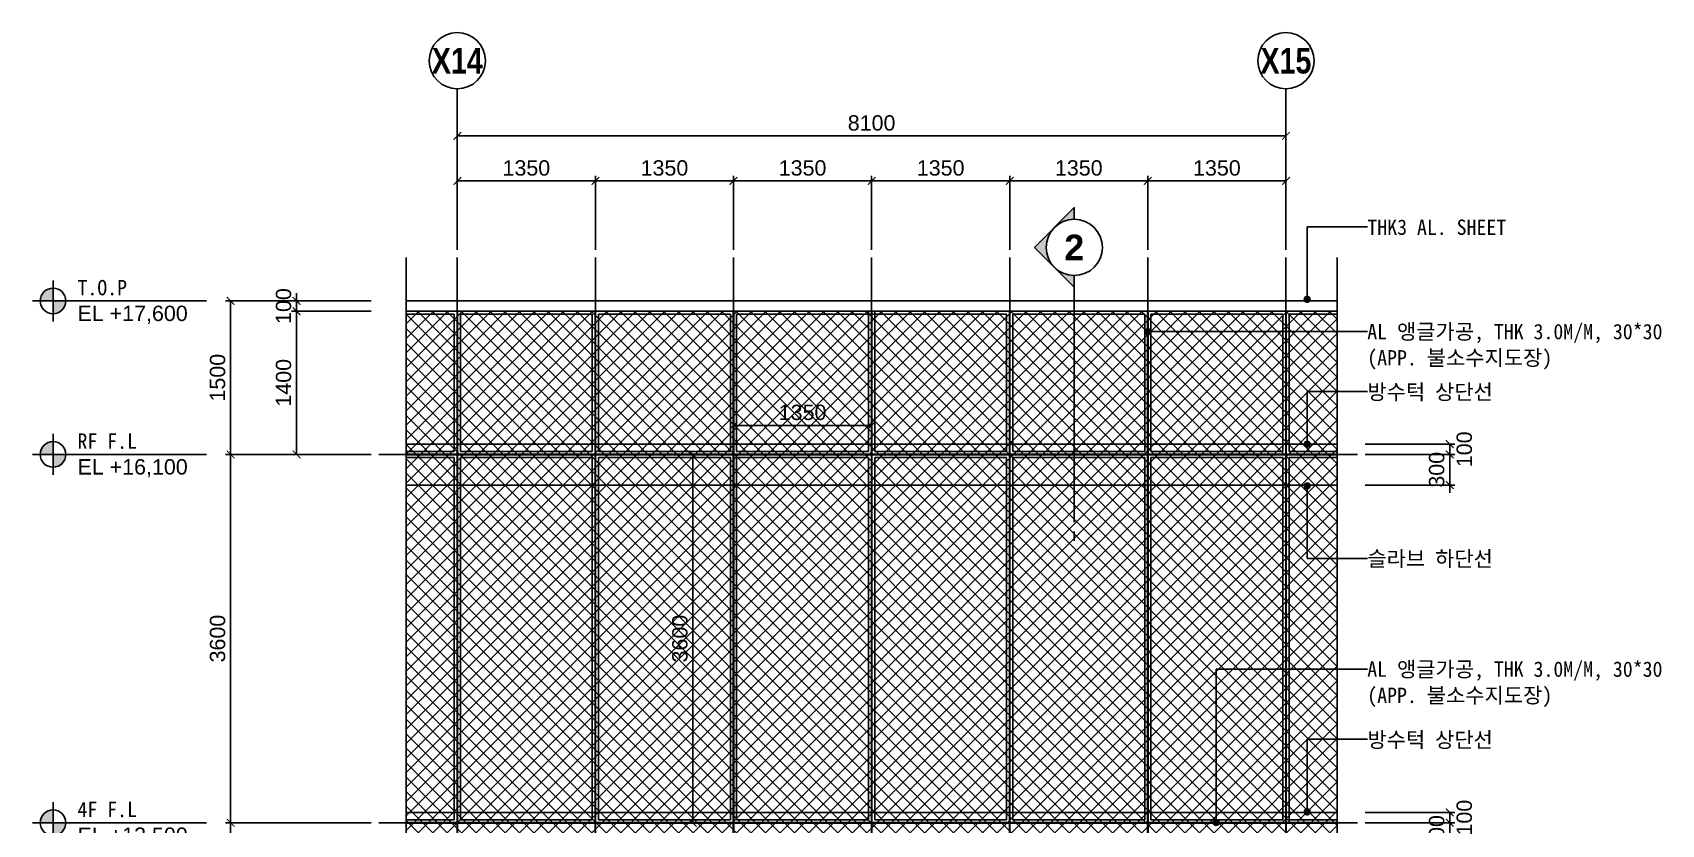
# Model space of a CAD drawing. Header units: millimetres. Extents: x 1664 to 41320, y 4122 to 31095.
# Drawn here: x 11646 to 27568, y 23181 to 30920 of the extents above; entities that cross this region are included whole.
import ezdxf
from ezdxf import colors
from ezdxf.entities.mleader import LeaderData, LeaderLine
from ezdxf.enums import TextEntityAlignment as Align
from ezdxf.math import Vec2, Vec3

# ---------------------------------------------------------------- set-up
doc = ezdxf.new("R2010")
doc.units = ezdxf.units.MM
doc.linetypes.add('JIS_08_25', pattern=[28, 25, -1.125, 0.75, -1.125])
doc.layers.get('DEFPOINTS').update_dxf_attribs({"color": 150})
for name, color, linetype in [('BEAM', 4, 'Continuous'), ('CTR', 1, 'JIS_08_25'), ('DIM', 7, 'Continuous'), ('ELE-3', 3, 'Continuous'), ('ELE-4', 4, 'Continuous'), ('HAT', 251, 'Continuous'), ('TAG', 6, 'Continuous'), ('TAG-LEADER', 6, 'Continuous'), ('TAR-LEVEL', 6, 'Continuous'), ('TXT', 3, 'Continuous')]:
    doc.layers.add(name, color=color, linetype=linetype)
doc.layers.add('NONTPLOT', color=140, linetype='Continuous', plot=False)
doc.styles.add('ARIAL', font='arial.ttf')
doc.styles.add('ARIALB', font='arialbd.ttf')
doc.styles.add('TEXT', font='malgun.ttf', dxfattribs={"width": 0.9})
doc.styles.add('돋움', font='')
doc.styles.get('돋움').set_extended_font_data('DotumChe')
doc.dimstyles.new('DIM-1-50', dxfattribs={"dimscale": 50, "dimtxt": 3, "dimasz": 1.5, "dimexe": 1, "dimexo": 1.5, "dimgap": 1, "dimtad": 1, "dimdec": 3, "dimdsep": 46, "dimtxsty": 'ARIAL', "dimblk1": 'ARCHTICK', "dimblk2": 'ARCHTICK', "dimsah": 1, "dimcen": 0, "dimclrd": 256, "dimclre": 256, "dimclrt": 3, "dimazin": 2, "dimtfac": 1, "dimtdec": 3, "dimtix": 1, "dimtmove": 2, "dimatfit": 3, "dimldrblk": 'ARCHTICK', "dimfxl": 1, "dimtolj": 1, "dimtzin": 0, "dimarcsym": 0})

# ---------------------------------------------------------------- blocks, each defined once
blk = doc.blocks.new('_ArchTick')
at = {"color": 0, "linetype": 'ByBlock', "const_width": 0.15}
blk.add_lwpolyline([(-0.5, -0.5), (0.5, 0.5)], dxfattribs=at)
blk = doc.blocks.new('*D277')
at = {"layer": 'DEFPOINTS', "color": 0, "transparency": 16777216}
for p in [(15032, 28297), (13582, 26797), (15032, 26797)]:
    blk.add_point(p, dxfattribs=at)
at = {"layer": 'DIM', "lineweight": -2, "transparency": 16777216}
for p, q in [((14957, 28297), (13532, 28297)), ((13582, 28297), (13582, 26797)), ((14957, 26797), (13532, 26797))]:
    blk.add_line(p, q, dxfattribs=at)
at = {"layer": 'DIM', "lineweight": -2, "transparency": 16777216, "xscale": 75, "yscale": 75, "zscale": 75}
for p, rotation in [((13582, 28297), 90), ((13582, 26797), 270)]:
    blk.add_blockref('_ArchTick', p, dxfattribs=dict(at, rotation=rotation))
at = {"layer": 'DIM', "color": 3, "transparency": 16777216, "insert": (13455, 27547), "char_height": 150, "attachment_point": 5, "rotation": 90, "style": 'ARIAL'}
blk.add_mtext('\\A1;1500', dxfattribs=at)
blk = doc.blocks.new('*D278')
at = {"layer": 'DEFPOINTS', "color": 0, "transparency": 16777216}
for p in [(13582, 26797), (15032, 26797), (15032, 23197)]:
    blk.add_point(p, dxfattribs=at)
at = {"layer": 'DIM', "lineweight": -2, "transparency": 16777216}
for p, q in [((14957, 26797), (13532, 26797)), ((13582, 23197), (13582, 26797)), ((14957, 23197), (13532, 23197))]:
    blk.add_line(p, q, dxfattribs=at)
at = {"layer": 'DIM', "lineweight": -2, "transparency": 16777216, "xscale": 75, "yscale": 75, "zscale": 75}
for p, rotation in [((13582, 26797), 90), ((13582, 23197), 270)]:
    blk.add_blockref('_ArchTick', p, dxfattribs=dict(at, rotation=rotation))
at = {"layer": 'DIM', "color": 3, "transparency": 16777216, "insert": (13455, 24997), "char_height": 150, "attachment_point": 5, "rotation": 90, "style": 'ARIAL'}
blk.add_mtext('\\A1;3600', dxfattribs=at)
blk = doc.blocks.new('*D279')
at = {"layer": 'DEFPOINTS', "color": 0, "transparency": 16777216}
for p in [(15032, 23197), (13582, 19597), (15032, 19597)]:
    blk.add_point(p, dxfattribs=at)
at = {"layer": 'DIM', "lineweight": -2, "transparency": 16777216}
for p, q in [((14957, 23197), (13532, 23197)), ((13582, 23197), (13582, 19597)), ((14957, 19597), (13532, 19597))]:
    blk.add_line(p, q, dxfattribs=at)
at = {"layer": 'DIM', "lineweight": -2, "transparency": 16777216, "xscale": 75, "yscale": 75, "zscale": 75}
for p, rotation in [((13582, 23197), 90), ((13582, 19597), 270)]:
    blk.add_blockref('_ArchTick', p, dxfattribs=dict(at, rotation=rotation))
at = {"layer": 'DIM', "color": 3, "transparency": 16777216, "insert": (13455, 21397), "char_height": 150, "attachment_point": 5, "rotation": 90, "style": 'ARIAL'}
blk.add_mtext('\\A1;3600', dxfattribs=at)
blk = doc.blocks.new('*D281')
at = {"layer": 'DEFPOINTS', "color": 0, "transparency": 16777216}
for p in [(14227, 28197), (15032, 28297), (15032, 28197)]:
    blk.add_point(p, dxfattribs=at)
at = {"layer": 'DIM', "lineweight": -2, "transparency": 16777216}
for p, q in [((14227, 28297), (14227, 28372)), ((14957, 28297), (14177, 28297)), ((14957, 28197), (14177, 28197)), ((14227, 28297), (14227, 28197)), ((14227, 28197), (14227, 28122))]:
    blk.add_line(p, q, dxfattribs=at)
at = {"layer": 'DIM', "lineweight": -2, "transparency": 16777216, "xscale": 75, "yscale": 75, "zscale": 75}
for p, rotation in [((14227, 28297), 270), ((14227, 28197), 90)]:
    blk.add_blockref('_ArchTick', p, dxfattribs=dict(at, rotation=rotation))
at = {"layer": 'DIM', "color": 3, "transparency": 16777216, "insert": (14100, 28247), "char_height": 150, "attachment_point": 5, "rotation": 90, "style": 'ARIAL'}
blk.add_mtext('\\A1;100', dxfattribs=at)
blk = doc.blocks.new('*D269')
at = {"layer": 'DEFPOINTS', "color": 0, "transparency": 16777216}
for p in [(23898, 29910), (15798, 29310), (23898, 29310)]:
    blk.add_point(p, dxfattribs=at)
at = {"layer": 'DIM', "lineweight": -2, "transparency": 16777216}
for p, q in [((15798, 29385), (15798, 29960)), ((23898, 29385), (23898, 29960)), ((15798, 29910), (23898, 29910))]:
    blk.add_line(p, q, dxfattribs=at)
at = {"layer": 'DIM', "lineweight": -2, "transparency": 16777216, "xscale": 75, "yscale": 75, "zscale": 75, "rotation": 180}
blk.add_blockref('_ArchTick', (15798, 29910), dxfattribs=at)
at = {"layer": 'DIM', "lineweight": -2, "transparency": 16777216, "xscale": 75, "yscale": 75, "zscale": 75}
blk.add_blockref('_ArchTick', (23898, 29910), dxfattribs=at)
at = {"layer": 'DIM', "color": 3, "transparency": 16777216, "insert": (19848, 30036), "char_height": 150, "attachment_point": 5, "style": 'ARIAL'}
blk.add_mtext('\\A1;8100', dxfattribs=at)
blk = doc.blocks.new('*D270')
at = {"layer": 'DEFPOINTS', "color": 0, "transparency": 16777216}
for p in [(17148, 29470), (15798, 28721), (17148, 28721)]:
    blk.add_point(p, dxfattribs=at)
at = {"layer": 'DIM', "lineweight": -2, "transparency": 16777216}
for p, q in [((15798, 28796), (15798, 29520)), ((15798, 29470), (17148, 29470)), ((17148, 28796), (17148, 29520))]:
    blk.add_line(p, q, dxfattribs=at)
at = {"layer": 'DIM', "lineweight": -2, "transparency": 16777216, "xscale": 75, "yscale": 75, "zscale": 75, "rotation": 180}
blk.add_blockref('_ArchTick', (15798, 29470), dxfattribs=at)
at = {"layer": 'DIM', "lineweight": -2, "transparency": 16777216, "xscale": 75, "yscale": 75, "zscale": 75}
blk.add_blockref('_ArchTick', (17148, 29470), dxfattribs=at)
at = {"layer": 'DIM', "color": 3, "transparency": 16777216, "insert": (16473, 29596), "char_height": 150, "attachment_point": 5, "style": 'ARIAL'}
blk.add_mtext('\\A1;1350', dxfattribs=at)
blk = doc.blocks.new('*D272')
at = {"layer": 'DEFPOINTS', "color": 0, "transparency": 16777216}
for p in [(18498, 29470), (17148, 28721), (18498, 28721)]:
    blk.add_point(p, dxfattribs=at)
at = {"layer": 'DIM', "lineweight": -2, "transparency": 16777216}
for p, q in [((17148, 28796), (17148, 29520)), ((17148, 29470), (18498, 29470)), ((18498, 28796), (18498, 29520))]:
    blk.add_line(p, q, dxfattribs=at)
at = {"layer": 'DIM', "lineweight": -2, "transparency": 16777216, "xscale": 75, "yscale": 75, "zscale": 75, "rotation": 180}
blk.add_blockref('_ArchTick', (17148, 29470), dxfattribs=at)
at = {"layer": 'DIM', "lineweight": -2, "transparency": 16777216, "xscale": 75, "yscale": 75, "zscale": 75}
blk.add_blockref('_ArchTick', (18498, 29470), dxfattribs=at)
at = {"layer": 'DIM', "color": 3, "transparency": 16777216, "insert": (17823, 29596), "char_height": 150, "attachment_point": 5, "style": 'ARIAL'}
blk.add_mtext('\\A1;1350', dxfattribs=at)
blk = doc.blocks.new('*D273')
at = {"layer": 'DEFPOINTS', "color": 0, "transparency": 16777216}
for p in [(19848, 29470), (18498, 28721), (19848, 28721)]:
    blk.add_point(p, dxfattribs=at)
at = {"layer": 'DIM', "lineweight": -2, "transparency": 16777216}
for p, q in [((18498, 28796), (18498, 29520)), ((18498, 29470), (19848, 29470)), ((19848, 28796), (19848, 29520))]:
    blk.add_line(p, q, dxfattribs=at)
at = {"layer": 'DIM', "lineweight": -2, "transparency": 16777216, "xscale": 75, "yscale": 75, "zscale": 75, "rotation": 180}
blk.add_blockref('_ArchTick', (18498, 29470), dxfattribs=at)
at = {"layer": 'DIM', "lineweight": -2, "transparency": 16777216, "xscale": 75, "yscale": 75, "zscale": 75}
blk.add_blockref('_ArchTick', (19848, 29470), dxfattribs=at)
at = {"layer": 'DIM', "color": 3, "transparency": 16777216, "insert": (19173, 29596), "char_height": 150, "attachment_point": 5, "style": 'ARIAL'}
blk.add_mtext('\\A1;1350', dxfattribs=at)
blk = doc.blocks.new('*D274')
at = {"layer": 'DEFPOINTS', "color": 0, "transparency": 16777216}
for p in [(21198, 29470), (19848, 28721), (21198, 28721)]:
    blk.add_point(p, dxfattribs=at)
at = {"layer": 'DIM', "lineweight": -2, "transparency": 16777216}
for p, q in [((19848, 28796), (19848, 29520)), ((19848, 29470), (21198, 29470)), ((21198, 28796), (21198, 29520))]:
    blk.add_line(p, q, dxfattribs=at)
at = {"layer": 'DIM', "lineweight": -2, "transparency": 16777216, "xscale": 75, "yscale": 75, "zscale": 75, "rotation": 180}
blk.add_blockref('_ArchTick', (19848, 29470), dxfattribs=at)
at = {"layer": 'DIM', "lineweight": -2, "transparency": 16777216, "xscale": 75, "yscale": 75, "zscale": 75}
blk.add_blockref('_ArchTick', (21198, 29470), dxfattribs=at)
at = {"layer": 'DIM', "color": 3, "transparency": 16777216, "insert": (20523, 29596), "char_height": 150, "attachment_point": 5, "style": 'ARIAL'}
blk.add_mtext('\\A1;1350', dxfattribs=at)
blk = doc.blocks.new('*D275')
at = {"layer": 'DEFPOINTS', "color": 0, "transparency": 16777216}
for p in [(22548, 29470), (21198, 28721), (22548, 28721)]:
    blk.add_point(p, dxfattribs=at)
at = {"layer": 'DIM', "lineweight": -2, "transparency": 16777216}
for p, q in [((21198, 28796), (21198, 29520)), ((21198, 29470), (22548, 29470)), ((22548, 28796), (22548, 29520))]:
    blk.add_line(p, q, dxfattribs=at)
at = {"layer": 'DIM', "lineweight": -2, "transparency": 16777216, "xscale": 75, "yscale": 75, "zscale": 75, "rotation": 180}
blk.add_blockref('_ArchTick', (21198, 29470), dxfattribs=at)
at = {"layer": 'DIM', "lineweight": -2, "transparency": 16777216, "xscale": 75, "yscale": 75, "zscale": 75}
blk.add_blockref('_ArchTick', (22548, 29470), dxfattribs=at)
at = {"layer": 'DIM', "color": 3, "transparency": 16777216, "insert": (21873, 29596), "char_height": 150, "attachment_point": 5, "style": 'ARIAL'}
blk.add_mtext('\\A1;1350', dxfattribs=at)
blk = doc.blocks.new('*D276')
at = {"layer": 'DEFPOINTS', "color": 0, "transparency": 16777216}
for p in [(23898, 29470), (22548, 28721), (23898, 28721)]:
    blk.add_point(p, dxfattribs=at)
at = {"layer": 'DIM', "lineweight": -2, "transparency": 16777216}
for p, q in [((22548, 28796), (22548, 29520)), ((22548, 29470), (23898, 29470)), ((23898, 28796), (23898, 29520))]:
    blk.add_line(p, q, dxfattribs=at)
at = {"layer": 'DIM', "lineweight": -2, "transparency": 16777216, "xscale": 75, "yscale": 75, "zscale": 75, "rotation": 180}
blk.add_blockref('_ArchTick', (22548, 29470), dxfattribs=at)
at = {"layer": 'DIM', "lineweight": -2, "transparency": 16777216, "xscale": 75, "yscale": 75, "zscale": 75}
blk.add_blockref('_ArchTick', (23898, 29470), dxfattribs=at)
at = {"layer": 'DIM', "color": 3, "transparency": 16777216, "insert": (23223, 29596), "char_height": 150, "attachment_point": 5, "style": 'ARIAL'}
blk.add_mtext('\\A1;1350', dxfattribs=at)
blk = doc.blocks.new('level-p&e')
at = {"layer": 'TAR-LEVEL', "ltscale": 0.2}
h = blk.add_hatch(color=256, dxfattribs=at)
h.paths.add_polyline_path([(0, 2.5, 0.414214), (-2.5, 0), (0, 0)])
h.paths.add_polyline_path([(2.5, 0), (0, 0), (0, -2.5, 0.414214)])
at = {"layer": 'TAR-LEVEL'}
for p, q in [((0, 4), (0, -4)), ((-4, 0), (30, 0))]:
    blk.add_line(p, q, dxfattribs=at)
at = {"layer": 'TAR-LEVEL', "ltscale": 0.2}
blk.add_circle((0, 0), 2.5, dxfattribs=at)
at = {"layer": 'TAR-LEVEL', "color": 3, "style": 'ARIAL'}
for tag, p in [('1층바닥마감', (4.78, 1.11)), ('EL±0', (4.78, -3.93))]:
    blk.add_attdef(tag, p, '', height=3, dxfattribs=at)
blk = doc.blocks.new('*D264')
at = {"layer": 'DEFPOINTS', "color": 0, "transparency": 16777216}
for p in [(24598, 23297), (25499, 23297), (24598, 23197)]:
    blk.add_point(p, dxfattribs=at)
at = {"layer": 'DIM', "lineweight": -2, "transparency": 16777216}
for p, q in [((24673, 23297), (25549, 23297)), ((25499, 23197), (25499, 23297)), ((24673, 23197), (25549, 23197))]:
    blk.add_line(p, q, dxfattribs=at)
at = {"layer": 'DIM', "lineweight": -2, "transparency": 16777216, "xscale": 75, "yscale": 75, "zscale": 75}
for p, rotation in [((25499, 23297), 90), ((25499, 23197), 270)]:
    blk.add_blockref('_ArchTick', p, dxfattribs=dict(at, rotation=rotation))
at = {"layer": 'DIM', "color": 3, "transparency": 16777216, "insert": (25642, 23247), "char_height": 150, "attachment_point": 5, "rotation": 90, "style": 'ARIAL'}
blk.add_mtext('\\A1;100', dxfattribs=at)
blk = doc.blocks.new('*D265')
at = {"layer": 'DEFPOINTS', "color": 0, "transparency": 16777216}
for p in [(24598, 23197), (25499, 23197), (24598, 22997)]:
    blk.add_point(p, dxfattribs=at)
at = {"layer": 'DIM', "lineweight": -2, "transparency": 16777216}
for p, q in [((25499, 23197), (25499, 23272)), ((24673, 23197), (25549, 23197)), ((25499, 22997), (25499, 23197)), ((24673, 22997), (25549, 22997)), ((25499, 22997), (25499, 22922))]:
    blk.add_line(p, q, dxfattribs=at)
at = {"layer": 'DIM', "lineweight": -2, "transparency": 16777216, "xscale": 75, "yscale": 75, "zscale": 75}
for p, rotation in [((25499, 23197), 270), ((25499, 22997), 90)]:
    blk.add_blockref('_ArchTick', p, dxfattribs=dict(at, rotation=rotation))
at = {"layer": 'DIM', "color": 3, "transparency": 16777216, "insert": (25372, 23097), "char_height": 150, "attachment_point": 5, "rotation": 90, "style": 'ARIAL'}
blk.add_mtext('\\A1;200', dxfattribs=at)
blk = doc.blocks.new('*D266')
at = {"layer": 'DEFPOINTS', "color": 0, "transparency": 16777216}
for p in [(24598, 26897), (24598, 26797), (25499, 26897)]:
    blk.add_point(p, dxfattribs=at)
at = {"layer": 'DIM', "lineweight": -2, "transparency": 16777216}
for p, q in [((24673, 26897), (25549, 26897)), ((24673, 26797), (25549, 26797)), ((25499, 26797), (25499, 26897))]:
    blk.add_line(p, q, dxfattribs=at)
at = {"layer": 'DIM', "lineweight": -2, "transparency": 16777216, "xscale": 75, "yscale": 75, "zscale": 75}
for p, rotation in [((25499, 26897), 90), ((25499, 26797), 270)]:
    blk.add_blockref('_ArchTick', p, dxfattribs=dict(at, rotation=rotation))
at = {"layer": 'DIM', "color": 3, "transparency": 16777216, "insert": (25642, 26847), "char_height": 150, "attachment_point": 5, "rotation": 90, "style": 'ARIAL'}
blk.add_mtext('\\A1;100', dxfattribs=at)
blk = doc.blocks.new('*D267')
at = {"layer": 'DEFPOINTS', "color": 0, "transparency": 16777216}
for p in [(24598, 26797), (25499, 26797), (24598, 26497)]:
    blk.add_point(p, dxfattribs=at)
at = {"layer": 'DIM', "lineweight": -2, "transparency": 16777216}
for p, q in [((24673, 26797), (25549, 26797)), ((25499, 26797), (25499, 26872)), ((25499, 26497), (25499, 26797)), ((24673, 26497), (25549, 26497)), ((25499, 26497), (25499, 26422))]:
    blk.add_line(p, q, dxfattribs=at)
at = {"layer": 'DIM', "lineweight": -2, "transparency": 16777216, "xscale": 75, "yscale": 75, "zscale": 75}
for p, rotation in [((25499, 26797), 270), ((25499, 26497), 90)]:
    blk.add_blockref('_ArchTick', p, dxfattribs=dict(at, rotation=rotation))
at = {"layer": 'DIM', "color": 3, "transparency": 16777216, "insert": (25372, 26647), "char_height": 150, "attachment_point": 5, "rotation": 90, "style": 'ARIAL'}
blk.add_mtext('\\A1;300', dxfattribs=at)
blk = doc.blocks.new('*D268')
at = {"layer": 'DEFPOINTS', "color": 0, "transparency": 16777216}
for p in [(15032, 28197), (14227, 26797), (15032, 26797)]:
    blk.add_point(p, dxfattribs=at)
at = {"layer": 'DIM', "lineweight": -2, "transparency": 16777216}
for p, q in [((14957, 28197), (14177, 28197)), ((14227, 28197), (14227, 26797)), ((14957, 26797), (14177, 26797))]:
    blk.add_line(p, q, dxfattribs=at)
at = {"layer": 'DIM', "lineweight": -2, "transparency": 16777216, "xscale": 75, "yscale": 75, "zscale": 75}
for p, rotation in [((14227, 28197), 90), ((14227, 26797), 270)]:
    blk.add_blockref('_ArchTick', p, dxfattribs=dict(at, rotation=rotation))
at = {"layer": 'DIM', "color": 3, "transparency": 16777216, "insert": (14100, 27497), "char_height": 150, "attachment_point": 5, "rotation": 90, "style": 'ARIAL'}
blk.add_mtext('\\A1;1400', dxfattribs=at)
blk = doc.blocks.new('_Dot')
at = {"color": 0, "linetype": 'ByBlock', "lineweight": -2}
blk.add_line((-0.5, 0), (-1, 0), dxfattribs=at)
at = {"color": 0, "linetype": 'ByBlock', "const_width": 0.5}
blk.add_lwpolyline([(-0.25, 0, 1), (0.25, 0, 1)], format="xyb", close=True, dxfattribs=at)
blk = doc.blocks.new('*U168')
at = {"linetype": 'ByBlock', "lineweight": -2}
h = blk.add_hatch(color=0, dxfattribs=at)
h.paths.add_polyline_path([(0, 300, 0.198912), (-212, 212), (0, 424)])
h.paths.add_polyline_path([(-212, -212), (-424, 0), (-212, 212, 0.414214)])
h.paths.add_polyline_path([(-212, -212, 0.198912), (0, -300), (0, -424)])
blk.add_hatch(color=0, dxfattribs=at).paths.add_polyline_path([(-250, -15018), (0, -14918), (0, -15018)])
at = {"color": 0, "linetype": 'ByBlock', "lineweight": -2}
blk.add_lwpolyline([(0, 300, 1), (0, -300, 1), (0, 300), (0, 424), (-424, 0), (0, -424), (0, -300), (0, -424)], format="xyb", dxfattribs=at)
for points in [[(0, -300), (0, -2929)], [(0, -3029), (0, -3129)], [(0, -12116), (0, -12216)], [(0, -12316), (0, -15018), (-250, -15018), (0, -14918)]]:
    blk.add_lwpolyline(points, dxfattribs=at)
at = {"color": 6, "style": 'TEXT', "width": 0.9}
blk.add_attdef('상세번호', text='', height=225, dxfattribs=at).set_placement((0, 0), align=Align.MIDDLE_CENTER)
blk = doc.blocks.new('bu-v')
at = {"layer": 'NONTPLOT'}
for p, q in [((0, 0), (0, -6)), ((0, -15), (0, -13))]:
    blk.add_line(p, q, dxfattribs=at)
at = {"layer": 'TAG', "ltscale": 0.2}
blk.add_line((0, 3), (0, 0), dxfattribs=at)
blk.add_circle((0, 8.5), 5.5, dxfattribs=at)
at = {"layer": 'TAG', "color": 3, "style": 'ARIALB'}
blk.add_attdef('1', text='', height=5, dxfattribs=at).set_placement((0, 8.5), align=Align.MIDDLE_CENTER)
blk = doc.blocks.new('*D284')
at = {"layer": 'DEFPOINTS', "color": 0, "transparency": 16777216}
for p in [(19848, 27081), (18498, 26797), (19848, 26797)]:
    blk.add_point(p, dxfattribs=at)
at = {"layer": 'ELE-4', "lineweight": -2, "transparency": 16777216}
for p, q in [((18498, 26872), (18498, 27131)), ((18498, 27081), (19848, 27081)), ((19848, 26872), (19848, 27131))]:
    blk.add_line(p, q, dxfattribs=at)
at = {"layer": 'ELE-4', "lineweight": -2, "transparency": 16777216, "xscale": 75, "yscale": 75, "zscale": 75, "rotation": 180}
blk.add_blockref('_ArchTick', (18498, 27081), dxfattribs=at)
at = {"layer": 'ELE-4', "lineweight": -2, "transparency": 16777216, "xscale": 75, "yscale": 75, "zscale": 75}
blk.add_blockref('_ArchTick', (19848, 27081), dxfattribs=at)
at = {"layer": 'ELE-4', "color": 3, "transparency": 16777216, "insert": (19173, 27207), "char_height": 150, "attachment_point": 5, "style": 'ARIAL'}
blk.add_mtext('\\A1;1350', dxfattribs=at)
blk = doc.blocks.new('*D285')
at = {"layer": 'DEFPOINTS', "color": 0, "transparency": 16777216}
for p in [(18498, 26797), (18100, 23197), (18498, 23197)]:
    blk.add_point(p, dxfattribs=at)
at = {"layer": 'ELE-4', "lineweight": -2, "transparency": 16777216}
for p, q in [((18423, 26797), (18050, 26797)), ((18100, 26797), (18100, 23197)), ((18423, 23197), (18050, 23197))]:
    blk.add_line(p, q, dxfattribs=at)
at = {"layer": 'ELE-4', "lineweight": -2, "transparency": 16777216, "xscale": 75, "yscale": 75, "zscale": 75}
for p, rotation in [((18100, 26797), 90), ((18100, 23197), 270)]:
    blk.add_blockref('_ArchTick', p, dxfattribs=dict(at, rotation=rotation))
at = {"layer": 'ELE-4', "color": 3, "transparency": 16777216, "insert": (17974, 24997), "char_height": 150, "attachment_point": 5, "rotation": 90, "style": 'ARIAL'}
blk.add_mtext('\\A1;3600', dxfattribs=at)

msp = doc.modelspace()

# ---------------------------------------------------------------- hatches: boundary and pattern name
at = {"layer": 'HAT', "transparency": 33554559}
h = msp.add_hatch(dxfattribs=at)
h.set_pattern_fill('ANSI37', color=253, scale=800)
h.set_pattern_definition([(45, (-1072255.02, 42898.4), (-70.710678, 70.710678), []), (135, (-1072255.02, 42898.4), (-70.710678, -70.710678), [])])
h.paths.add_polyline_path([(15297.989, 28197.0573), (15297.989, 15497.0573), (24397.989, 15497.0573), (24397.989, 28197.0573)])

# ---------------------------------------------------------------- linework, layer by layer
at = {"layer": 'BEAM', "color": 2}
for p, q in [((15297.989, 26897.0573), (24397.989, 26897.0573)), ((24397.989, 26497.0573), (15297.989, 26497.0573)), ((15297.989, 23297.0573), (24397.989, 23297.0573))]:
    msp.add_line(p, q, dxfattribs=at)
at = {"layer": 'CTR'}
for p, q in [((15797.989, 28721.3344), (15797.989, 15497.0573)), ((17147.989, 28721.3344), (17147.989, 15497.0573)), ((18497.989, 28721.3344), (18497.989, 15497.0573)), ((19847.989, 28721.3344), (19847.989, 15497.0573)), ((21197.989, 28721.3344), (21197.989, 15497.0573)), ((22547.989, 28721.3344), (22547.989, 15497.0573)), ((23897.989, 28721.3344), (23897.989, 14887.421)), ((24598.1757, 26797.0573), (15031.8824, 26797.0573)), ((24598.1757, 23197.0573), (15031.8824, 23197.0573))]:
    msp.add_line(p, q, dxfattribs=at)
at = {"layer": 'ELE-3'}
for p, q in [((15297.989, 28297.0573), (24397.989, 28297.0573)), ((15297.989, 28197.0573), (24397.989, 28197.0573))]:
    msp.add_line(p, q, dxfattribs=at)
at = {"layer": 'ELE-4'}
for p, q in [((15795.489, 28197.0573), (15795.489, 15497.0573)), ((15800.489, 28197.0573), (15800.489, 15497.0573)), ((17145.489, 28197.0573), (17145.489, 15497.0573)), ((17150.489, 28197.0573), (17150.489, 15497.0573)), ((18495.489, 28197.0573), (18495.489, 15497.0573)), ((18500.489, 28197.0573), (18500.489, 15497.0573)), ((19845.489, 28197.0573), (19845.489, 15497.0573)), ((19850.489, 28197.0573), (19850.489, 15497.0573)), ((21195.489, 28197.0573), (21195.489, 15497.0573)), ((21200.489, 28197.0573), (21200.489, 15497.0573)), ((22545.489, 28197.0573), (22545.489, 15497.0573)), ((22550.489, 28197.0573), (22550.489, 15497.0573)), ((23895.489, 28197.0573), (23895.489, 15497.0573)), ((23900.489, 28197.0573), (23900.489, 15497.0573)), ((24397.989, 26799.5573), (15297.989, 26799.5573)), ((24397.989, 26794.5573), (15297.989, 26794.5573)), ((24397.989, 23199.5573), (15297.989, 23199.5573)), ((24397.989, 23194.5573), (15297.989, 23194.5573))]:
    msp.add_line(p, q, dxfattribs=at)
at = {"layer": 'ELE-4', "color": 6}
for p, q in [((19817.989, 28197.0573), (19817.989, 26827.0573)), ((19877.989, 28197.0573), (19877.989, 26827.0573)), ((15297.989, 28167.0573), (15767.989, 28167.0573)), ((15767.989, 28167.0573), (15767.989, 26827.0573)), ((15827.989, 28167.0573), (17117.989, 28167.0573)), ((15827.989, 28167.0573), (15827.989, 26827.0573)), ((17117.989, 28167.0573), (17117.989, 26827.0573)), ((17177.989, 28167.0573), (18467.989, 28167.0573)), ((17177.989, 28167.0573), (17177.989, 26827.0573)), ((18467.989, 28167.0573), (18467.989, 26827.0573)), ((18527.989, 28167.0573), (21167.989, 28167.0573)), ((18527.989, 28167.0573), (18527.989, 26827.0573)), ((21167.989, 28167.0573), (21167.989, 26827.0573)), ((21227.989, 28167.0573), (22517.989, 28167.0573)), ((21227.989, 28167.0573), (21227.989, 26827.0573)), ((22517.989, 28167.0573), (22517.989, 26827.0573)), ((22577.989, 28167.0573), (23867.989, 28167.0573)), ((22577.989, 28167.0573), (22577.989, 26827.0573)), ((23867.989, 28167.0573), (23867.989, 26827.0573)), ((23927.989, 28167.0573), (24397.989, 28167.0573)), ((23927.989, 28167.0573), (23927.989, 26827.0573)), ((15767.989, 26827.0573), (15297.989, 26827.0573)), ((15767.989, 26767.0573), (15297.989, 26767.0573)), ((15767.989, 26767.0573), (15767.989, 23227.0573)), ((17117.989, 26827.0573), (15827.989, 26827.0573)), ((17117.989, 26767.0573), (15827.989, 26767.0573)), ((15827.989, 26767.0573), (15827.989, 23227.0573)), ((17117.989, 26767.0573), (17117.989, 23227.0573)), ((18467.989, 26827.0573), (17177.989, 26827.0573)), ((18467.989, 26767.0573), (17177.989, 26767.0573)), ((17177.989, 26767.0573), (17177.989, 23227.0573)), ((18467.989, 26767.0573), (18467.989, 23227.0573)), ((19817.989, 26827.0573), (18527.989, 26827.0573)), ((19817.989, 26767.0573), (18527.989, 26767.0573)), ((18527.989, 26767.0573), (18527.989, 23227.0573)), ((19817.989, 26767.0573), (19817.989, 23227.0573)), ((21167.989, 26827.0573), (19877.989, 26827.0573)), ((21167.989, 26767.0573), (19877.989, 26767.0573)), ((19877.989, 26767.0573), (19877.989, 23227.0573)), ((21167.989, 26767.0573), (21167.989, 23227.0573)), ((22517.989, 26827.0573), (21227.989, 26827.0573)), ((22517.989, 26767.0573), (21227.989, 26767.0573)), ((21227.989, 26767.0573), (21227.989, 23227.0573)), ((22517.989, 26767.0573), (22517.989, 23227.0573)), ((23867.989, 26827.0573), (22577.989, 26827.0573)), ((23867.989, 26767.0573), (22577.989, 26767.0573)), ((22577.989, 26767.0573), (22577.989, 23227.0573)), ((23867.989, 26767.0573), (23867.989, 23227.0573)), ((24397.989, 26827.0573), (23927.989, 26827.0573)), ((24397.989, 26767.0573), (23927.989, 26767.0573)), ((23927.989, 26767.0573), (23927.989, 23227.0573)), ((15767.989, 23227.0573), (15297.989, 23227.0573)), ((17117.989, 23227.0573), (15827.989, 23227.0573)), ((18467.989, 23227.0573), (17177.989, 23227.0573)), ((19817.989, 23227.0573), (18527.989, 23227.0573)), ((21167.989, 23227.0573), (19877.989, 23227.0573)), ((22517.989, 23227.0573), (21227.989, 23227.0573)), ((23867.989, 23227.0573), (22577.989, 23227.0573)), ((24397.989, 23227.0573), (23927.989, 23227.0573))]:
    msp.add_line(p, q, dxfattribs=at)
at = {"layer": 'TAG'}
for points in [[(15297.989, 28721.3344), (15297.989, 22067.0823), (15177.989, 22067.0823), (15417.989, 21995.0823), (15297.989, 21995.0823), (15297.989, 14887.421)], [(24397.989, 28721.3344), (24397.989, 22067.0823), (24277.989, 22067.0823), (24517.989, 21995.0823), (24397.989, 21995.0823), (24397.989, 14887.421)]]:
    msp.add_lwpolyline(points, dxfattribs=at)

# ---------------------------------------------------------------- block references
ref = msp.add_blockref('bu-v', (15797.989, 30219.8404), dxfattribs=dict(at, xscale=49.99999999999986, yscale=49.99999999999986, zscale=49.99999999999986))
ref.add_attrib('1', 'X14', dxfattribs={"color": 3, "height": 250, "rotation": 360, "style": 'ARIALB', "width": 0.8}).set_placement((15797.989, 30644.8404, -4021810), align=Align.MIDDLE_CENTER)
ref = msp.add_blockref('bu-v', (23897.989, 30219.8404), dxfattribs=dict(at, xscale=49.99999999999986, yscale=49.99999999999986, zscale=49.99999999999986))
ref.add_attrib('1', 'X15', dxfattribs={"color": 3, "height": 250, "rotation": 360, "style": 'ARIALB', "width": 0.8}).set_placement((23897.989, 30644.8404, -4021810), align=Align.MIDDLE_CENTER)
ref = msp.add_blockref('*U168', (21828.9998, 28820.2531), dxfattribs=dict(at, xscale=0.916666666670472, yscale=0.916666666670472, zscale=0.916666666670472))
ref.add_attrib('상세번호', '2', dxfattribs={"color": 3, "height": 250, "style": 'ARIALB'}).set_placement((21828.9998, 28820.2531), align=Align.MIDDLE_CENTER)
at = {"layer": 'TAR-LEVEL'}
ref = msp.add_blockref('level-p&e', (11846.4199, 28297.0573), dxfattribs=dict(at, xscale=49.99999999999981, yscale=49.99999999999981, zscale=49.99999999999981))
ref.add_attrib('EL±0', 'EL +17,600', (12085.3241, 28100.6547), dxfattribs={"color": 3, "height": 150, "style": 'ARIAL'})
ref.add_attrib('1층바닥마감', 'T.O.P', (12085.3241, 28352.3268), dxfattribs={"color": 3, "height": 150, "style": '돋움'})
ref = msp.add_blockref('level-p&e', (11846.4199, 26797.0573), dxfattribs=dict(at, xscale=49.99999999999981, yscale=49.99999999999981, zscale=49.99999999999981))
ref.add_attrib('EL±0', 'EL +16,100', (12085.3241, 26600.6547), dxfattribs={"color": 3, "height": 150, "style": 'ARIAL'})
ref.add_attrib('1층바닥마감', 'RF F.L', (12085.3241, 26852.3268), dxfattribs={"color": 3, "height": 150, "style": '돋움'})
ref = msp.add_blockref('level-p&e', (11846.4199, 23197.0573), dxfattribs=dict(at, xscale=49.99999999999981, yscale=49.99999999999981, zscale=49.99999999999981))
ref.add_attrib('EL±0', 'EL +12,500', (12085.3241, 23000.6547), dxfattribs={"color": 3, "height": 150, "style": 'ARIAL'})
ref.add_attrib('1층바닥마감', '4F F.L', (12085.3241, 23252.3268), dxfattribs={"color": 3, "height": 150, "style": '돋움'})

# ---------------------------------------------------------------- texts
at = {"layer": 'TXT', "style": '돋움'}
for s, p in [('THK3 AL. SHEET', (24694.1801, 29017.7599)), ('AL 앵글가공, THK 3.0M/M, 30*30', (24693.0568, 27997.3493)), ('(APP. 불소수지도장)', (24693.0568, 27741.714)), ('방수턱 상단선', (24694.1801, 27408.0017)), ('슬라브 하단선', (24694.1801, 25777.6271)), ('AL 앵글가공, THK 3.0M/M, 30*30', (24693.0568, 24698.3412)), ('(APP. 불소수지도장)', (24693.0568, 24442.7059)), ('방수턱 상단선', (24694.1801, 24008.0017))]:
    msp.add_text(s, height=150, dxfattribs=at).set_placement(p, align=Align.MIDDLE_LEFT)

# ---------------------------------------------------------------- dimensions: what is measured, and where the dimension line sits
at = {"layer": 'DIM'}
for base, p1, p2, picture, middle in [((23897.989, 29909.8404), (15797.989, 29310.4836), (23897.989, 29310.4836), '*D269', (19847.989, 30036.4264)), ((17147.989, 29469.8404), (15797.989, 28721.3344), (17147.989, 28721.3344), '*D270', (16472.989, 29596.4775)), ((18497.989, 29469.8404), (17147.989, 28721.3344), (18497.989, 28721.3344), '*D272', (17822.989, 29596.4775)), ((19847.989, 29469.8404), (18497.989, 28721.3344), (19847.989, 28721.3344), '*D273', (19172.989, 29596.4775)), ((21197.989, 29469.8404), (19847.989, 28721.3344), (21197.989, 28721.3344), '*D274', (20522.989, 29596.4775)), ((22547.989, 29469.8404), (21197.989, 28721.3344), (22547.989, 28721.3344), '*D275', (21872.989, 29596.4775)), ((23897.989, 29469.8404), (22547.989, 28721.3344), (23897.989, 28721.3344), '*D276', (23222.989, 29596.4775))]:
    dim = msp.add_linear_dim(base=base, p1=p1, p2=p2, dimstyle='DIM-1-50', dxfattribs=at)
    dim.commit()
    dim.dimension.update_dxf_attribs({"geometry": picture, "text_midpoint": middle})
for base, p1, p2, angle, picture, middle in [((14226.8484, 28197.0573), (15031.8824, 28297.0573), (15031.8824, 28197.0573), 90, '*D281', (14100.2624, 28247.0573)), ((13581.8824, 26797.0573), (15031.8824, 28297.0573), (15031.8824, 26797.0573), 270, '*D277', (13455.2964, 27547.0573)), ((14226.8484, 26797.0573), (15031.8824, 28197.0573), (15031.8824, 26797.0573), 90, '*D268', (14100.2624, 27497.0573)), ((13581.8824, 26797.0573), (15031.8824, 23197.0573), (15031.8824, 26797.0573), 90, '*D278', (13455.2453, 24997.0573)), ((25498.9293, 26797.0573), (24598.1757, 26497.0573), (24598.1757, 26797.0573), 90, '*D267', (25372.2922, 26647.0573)), ((25498.9293, 23197.0573), (24598.1757, 22997.0573), (24598.1757, 23197.0573), 90, '*D265', (25372.3433, 23097.0573)), ((13581.8824, 19597.0573), (15031.8824, 23197.0573), (15031.8824, 19597.0573), 270, '*D279', (13455.2453, 21397.0573))]:
    dim = msp.add_linear_dim(base=base, p1=p1, p2=p2, angle=angle, dimstyle='DIM-1-50', dxfattribs=at)
    dim.commit()
    dim.dimension.update_dxf_attribs({"geometry": picture, "text_midpoint": middle})
for base, p1, p2, picture, middle in [((25498.9293, 26897.0573), (24598.1757, 26797.0573), (24598.1757, 26897.0573), '*D266', (25641.812, 26847.0573)), ((25498.9293, 23297.0573), (24598.1757, 23197.0573), (24598.1757, 23297.0573), '*D264', (25641.812, 23247.0573))]:
    dim = msp.add_linear_dim(base=base, p1=p1, p2=p2, angle=90, dimstyle='DIM-1-50', dxfattribs=at)
    dim.commit()
    dim.dimension.update_dxf_attribs({"geometry": picture, "text_midpoint": middle, "dimtype": 160})
at = {"layer": 'ELE-4'}
dim = msp.add_linear_dim(base=(19847.989, 27080.613), p1=(18497.989, 26797.0573), p2=(19847.989, 26797.0573), dimstyle='DIM-1-50', dxfattribs=at)
dim.commit()
dim.dimension.update_dxf_attribs({"geometry": '*D284', "text_midpoint": (19172.989, 27207.2501)})
dim = msp.add_linear_dim(base=(18100.3595, 23197.0573), p1=(18497.989, 26797.0573), p2=(18497.989, 23197.0573), angle=90, dimstyle='DIM-1-50', dxfattribs=at)
dim.commit()
dim.dimension.update_dxf_attribs({"geometry": '*D285', "text_midpoint": (17973.7224, 24997.0573)})

# ---------------------------------------------------------------- leaders
at = {"layer": 'TAG-LEADER'}
ml = msp.add_multileader_mtext('Standard', dxfattribs=at)
ml.set_content('', color=256, style='ARIAL')
ml.set_leader_properties()
ml.set_arrow_properties(name='DOT')
ml.build(insert=Vec2(0, 0))
ml.multileader.update_dxf_attribs({"text_right_attachment_type": 6, "dogleg_length": 100, "arrow_head_size": 72})
ctx = ml.context
ctx.base_point, ctx.char_height, ctx.arrow_head_size, ctx.landing_gap_size, ctx.plane_origin, ctx.plane_x_axis, ctx.plane_y_axis = Vec3(24696.5801, 28932.4411), 180, 72, 1.2, Vec3(23841.6802, 30423.2185), Vec3(-1, 0), Vec3(0, -1)
ctx.right_attachment, ctx.text_align_type = 6, 2
notes = []
notes.append((ctx, [(0, (1, 1, 0), (24105.5556, 29022.4411), (1, 0), 588.6245, [(0, [(24105.5556, 28312.6216)], 0, [])])]))
ctx.mtext.insert, ctx.mtext.text_direction, ctx.mtext.rotation, ctx.mtext.alignment, ctx.mtext.flow_direction = Vec3(24695.3801, 28842.4411), Vec3(-1, 0), 3.1415926536, 3, 5
ml = msp.add_multileader_mtext('Standard', dxfattribs=at)
ml.set_content('', color=256, style='ARIAL')
ml.set_leader_properties()
ml.set_arrow_properties(name='DOT')
ml.build(insert=Vec2(0, 0))
ml.multileader.update_dxf_attribs({"text_right_attachment_type": 6, "dogleg_length": 100, "arrow_head_size": 72})
ctx = ml.context
ctx.base_point, ctx.char_height, ctx.arrow_head_size, ctx.landing_gap_size, ctx.plane_origin, ctx.plane_x_axis, ctx.plane_y_axis = Vec3(24695.4568, 27907.3493), 180, 72, 1.2, Vec3(22951.8208, 28722.3914), Vec3(-1, 0), Vec3(0, -1)
ctx.right_attachment, ctx.text_align_type = 6, 2
notes.append((ctx, [(0, (1, 1, 0), (23215.6963, 27997.3493), (1, 0), 1477.3606, [(0, [(22547.989, 27997.3493)], 0, [])])]))
ctx.mtext.insert, ctx.mtext.text_direction, ctx.mtext.rotation, ctx.mtext.alignment, ctx.mtext.flow_direction = Vec3(24694.2568, 27817.3493), Vec3(-1, 0), 3.1415926536, 3, 5
ml = msp.add_multileader_mtext('Standard', dxfattribs=at)
ml.set_content('', color=256, style='ARIAL')
ml.set_leader_properties()
ml.set_arrow_properties(name='DOT')
ml.build(insert=Vec2(0, 0))
ml.multileader.update_dxf_attribs({"text_right_attachment_type": 6, "dogleg_length": 100, "arrow_head_size": 72})
ctx = ml.context
ctx.base_point, ctx.char_height, ctx.arrow_head_size, ctx.landing_gap_size, ctx.plane_origin, ctx.plane_x_axis, ctx.plane_y_axis = Vec3(24696.5801, 27322.6829), 180, 72, 1.2, Vec3(23841.6802, 28813.4603), Vec3(-1, 0), Vec3(0, -1)
ctx.right_attachment, ctx.text_align_type = 6, 2
notes.append((ctx, [(0, (1, 1, 0), (24105.5556, 27412.6829), (1, 0), 588.6245, [(0, [(24105.5556, 26897.0573)], 0, [])])]))
ctx.mtext.insert, ctx.mtext.text_direction, ctx.mtext.rotation, ctx.mtext.alignment, ctx.mtext.flow_direction = Vec3(24695.3801, 27232.6829), Vec3(-1, 0), 3.1415926536, 3, 5
ml = msp.add_multileader_mtext('Standard', dxfattribs=at)
ml.set_content('', color=256, style='ARIAL')
ml.set_leader_properties()
ml.set_arrow_properties(name='DOT')
ml.build(insert=Vec2(0, 0))
ml.multileader.update_dxf_attribs({"text_right_attachment_type": 6, "dogleg_length": 100, "arrow_head_size": 72})
ctx = ml.context
ctx.base_point, ctx.char_height, ctx.arrow_head_size, ctx.landing_gap_size, ctx.plane_origin, ctx.plane_x_axis, ctx.plane_y_axis = Vec3(24696.5801, 25689.2553), 180, 72, 1.2, Vec3(23841.6802, 24378.4779), Vec3(-1, 0), Vec3(0, -1)
ctx.right_attachment, ctx.text_align_type = 6, 2
notes.append((ctx, [(0, (1, 1, 0), (24105.5556, 25779.2553), (1, 0), 588.6245, [(0, [(24105.5556, 26489.0747)], 0, [])])]))
ctx.mtext.insert, ctx.mtext.text_direction, ctx.mtext.rotation, ctx.mtext.alignment, ctx.mtext.flow_direction = Vec3(24695.3801, 25599.2553), Vec3(-1, 0), 3.1415926536, 3, 5
ml = msp.add_multileader_mtext('Standard', dxfattribs=at)
ml.set_content('', color=256, style='ARIAL')
ml.set_leader_properties()
ml.set_arrow_properties(name='DOT')
ml.build(insert=Vec2(0, 0))
ml.multileader.update_dxf_attribs({"text_right_attachment_type": 6, "dogleg_length": 100, "arrow_head_size": 72})
ctx = ml.context
ctx.base_point, ctx.char_height, ctx.arrow_head_size, ctx.landing_gap_size, ctx.plane_origin, ctx.plane_x_axis, ctx.plane_y_axis = Vec3(24695.4568, 24608.3412), 180, 72, 1.2, Vec3(22951.8208, 25423.3832), Vec3(-1, 0), Vec3(0, -1)
ctx.right_attachment, ctx.text_align_type = 6, 2
notes.append((ctx, [(0, (1, 1, 0), (23215.6963, 24698.3412), (1, 0), 1477.3606, [(0, [(23215.6963, 23199.5573)], 0, [])])]))
ctx.mtext.insert, ctx.mtext.text_direction, ctx.mtext.rotation, ctx.mtext.alignment, ctx.mtext.flow_direction = Vec3(24694.2568, 24518.3412), Vec3(-1, 0), 3.1415926536, 3, 5
ml = msp.add_multileader_mtext('Standard', dxfattribs=at)
ml.set_content('', color=256, style='ARIAL')
ml.set_leader_properties()
ml.set_arrow_properties(name='DOT')
ml.build(insert=Vec2(0, 0))
ml.multileader.update_dxf_attribs({"text_right_attachment_type": 6, "dogleg_length": 100, "arrow_head_size": 72})
ctx = ml.context
ctx.base_point, ctx.char_height, ctx.arrow_head_size, ctx.landing_gap_size, ctx.plane_origin, ctx.plane_x_axis, ctx.plane_y_axis = Vec3(24696.5801, 23922.6829), 180, 72, 1.2, Vec3(23841.6802, 25413.4603), Vec3(-1, 0), Vec3(0, -1)
ctx.right_attachment, ctx.text_align_type = 6, 2
notes.append((ctx, [(0, (1, 1, 0), (24105.5556, 24012.6829), (1, 0), 588.6245, [(0, [(24105.5556, 23302.8634)], 0, [])])]))
ctx.mtext.insert, ctx.mtext.text_direction, ctx.mtext.rotation, ctx.mtext.alignment, ctx.mtext.flow_direction = Vec3(24695.3801, 23832.6829), Vec3(-1, 0), 3.1415926536, 3, 5
for ctx, leaders in notes:
    for number, flags, end, landing, length, lines in leaders:
        leader = LeaderData()
        leader.index, (leader.has_last_leader_line, leader.has_dogleg_vector, leader.attachment_direction) = number, flags
        leader.last_leader_point, leader.dogleg_vector, leader.dogleg_length = Vec3(end), Vec3(landing), length
        for number, points, colour, breaks in lines:
            line = LeaderLine()
            line.index, line.vertices, line.color, line.breaks = number, Vec3.list(points), colors.encode_raw_color(colour), breaks
            leader.lines.append(line)
        ctx.leaders.append(leader)

doc.saveas('drawing.dxf')
